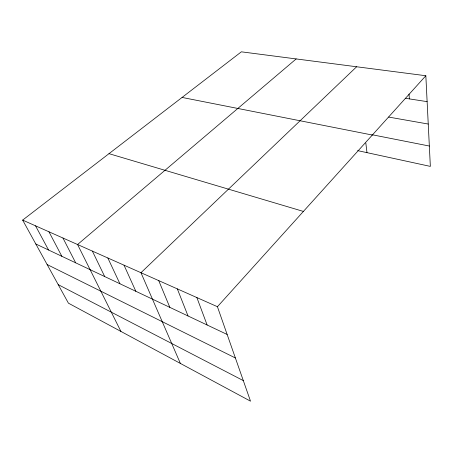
<?xml version="1.0" encoding="UTF-8"?>
<svg xmlns="http://www.w3.org/2000/svg" width="453" height="453" viewBox="0 0 453 453"><rect width="100%" height="100%" fill="white"/><g stroke="black" fill="none" stroke-linecap="round" stroke-linejoin="round"><path stroke-width="0.68" d="M217.429 306.715L425.837 75.736L241.358 51.823L22.65 220.101L68.426 303.17L250.515 401.177L217.429 306.715L22.65 220.101M356.63 66.767L140.968 272.712L180.385 363.431M296.166 58.93L77.565 244.524L120.917 331.426M405.242 98.256L427.128 101.642M388.68 117.072L428.244 124.043M372.015 134.722L429.336 146.036M182.072 97.435L372.326 135.039M357.666 150.623L430.35 166.393L425.837 75.736M108.997 153.663L303.408 211.426M35.804 243.974L227.151 334.467M47.135 264.535L235.384 357.972M58.211 284.637L243.306 380.605M35.527 225.832L48.567 250.011M48.952 231.8L61.846 256.29M62.95 238.023L75.679 262.836M92.378 251.109L104.705 276.562M107.854 257.989L119.932 283.765M124.031 265.186L135.832 291.285M158.714 280.605L169.835 307.361M177.327 288.878L188.04 315.973M196.874 297.57L207.123 324.999M365.826 143.063L366.981 152.644M409.031 94.065L409.365 98.896"/></g></svg>
